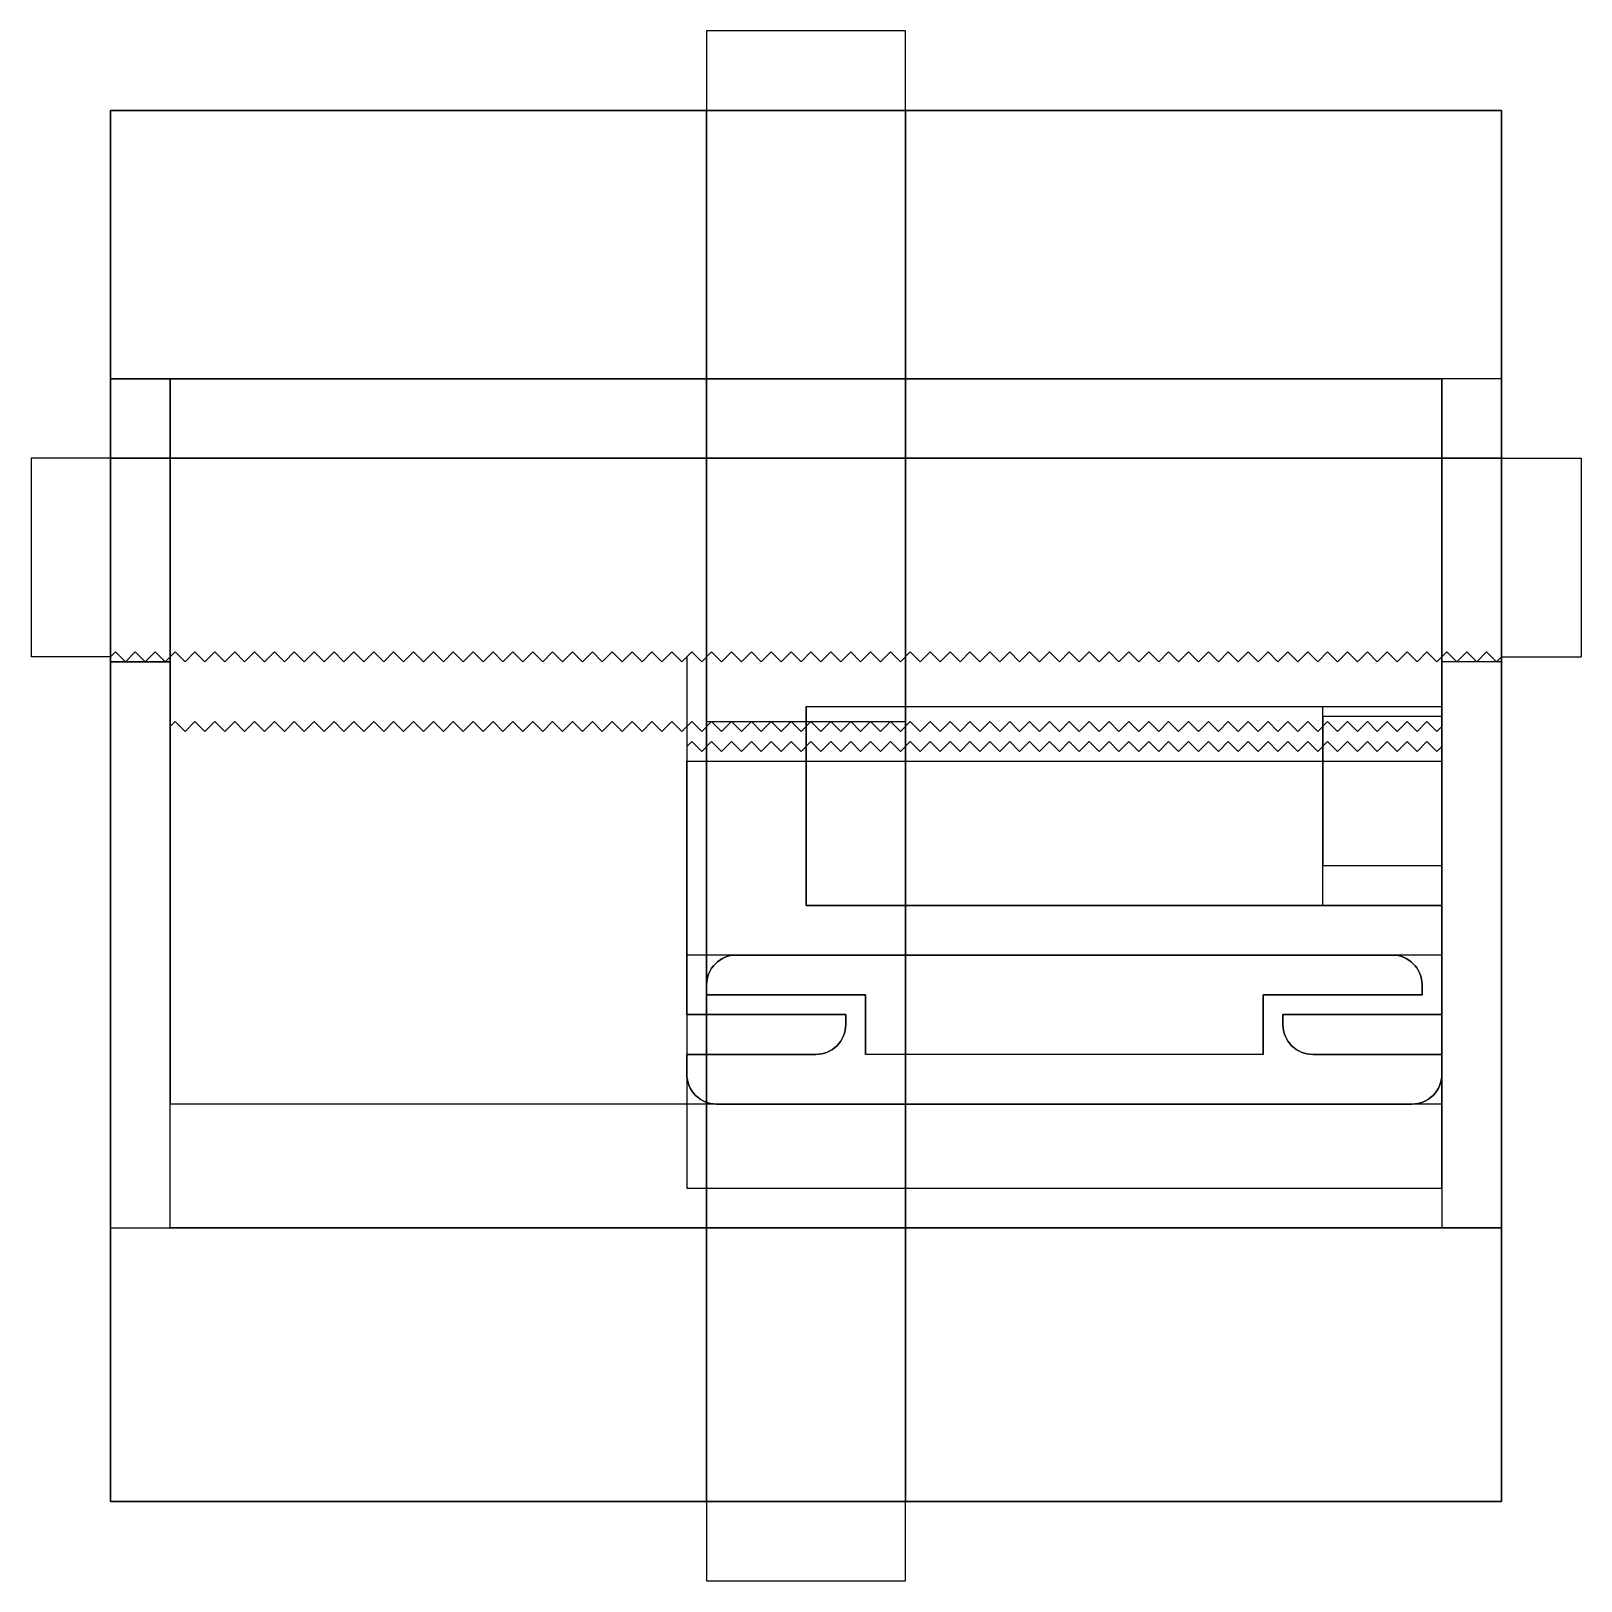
# Model space of a CAD drawing. Extents: x -4 to 74, y -4 to 74.
import ezdxf

# ---------------------------------------------------------------- set-up
doc = ezdxf.new("R2010")
doc.units = 0
doc.layers.get('0').update_dxf_attribs({"linetype": 'CONTINUOUS'})
for name, color, linetype in [('1', 4, 'CONTINUOUS'), ('2', 3, 'CONTINUOUS'), ('3', 6, 'CONTINUOUS'), ('4', 2, 'CONTINUOUS'), ('A', 1, 'CONTINUOUS'), ('B', 7, 'CONTINUOUS'), ('C', 5, 'CONTINUOUS'), ('LAYER1', 4, 'CONTINUOUS'), ('LAYER2', 3, 'CONTINUOUS'), ('LAYER3', 6, 'CONTINUOUS'), ('LAYER4', 2, 'CONTINUOUS')]:
    doc.layers.add(name, color=color, linetype=linetype)

msp = doc.modelspace()

# ---------------------------------------------------------------- linework, layer by layer
msp.add_lwpolyline([(0, 0), (0, 70), (70, 70), (70, 0)], close=True)
at = {"layer": '1'}
for points in [[(40, -4), (40, 74), (30, 74), (30, -4)], [(30, 0), (30, 70), (0, 70), (0, 0)], [(70, 0), (70, 70), (40, 70), (40, 0)]]:
    msp.add_lwpolyline(points, close=True, dxfattribs=at)
at = {"layer": '2'}
for points in [[(70, 0), (70, 70), (0, 70), (0, 0)], [(3, 13.773), (3, 56.5), (67, 56.5), (67, 13.773)], [(67, 39), (67, 56.5), (3, 56.5), (3, 39), (3.25, 39.25), (3.75, 38.75), (4.25, 39.25), (4.75, 38.75), (5.25, 39.25), (5.75, 38.75), (6.25, 39.25), (6.75, 38.75), (7.25, 39.25), (7.75, 38.75), (8.25, 39.25), (8.75, 38.75), (9.25, 39.25), (9.75, 38.75), (10.25, 39.25), (10.75, 38.75), (11.25, 39.25), (11.75, 38.75), (12.25, 39.25), (12.75, 38.75), (13.25, 39.25), (13.75, 38.75), (14.25, 39.25), (14.75, 38.75), (15.25, 39.25), (15.75, 38.75), (16.25, 39.25), (16.75, 38.75), (17.25, 39.25), (17.75, 38.75), (18.25, 39.25), (18.75, 38.75), (19.25, 39.25), (19.75, 38.75), (20.25, 39.25), (20.75, 38.75), (21.25, 39.25), (21.75, 38.75), (22.25, 39.25), (22.75, 38.75), (23.25, 39.25), (23.75, 38.75), (24.25, 39.25), (24.75, 38.75), (25.25, 39.25), (25.75, 38.75), (26.25, 39.25), (26.75, 38.75), (27.25, 39.25), (27.75, 38.75), (28.25, 39.25), (28.75, 38.75), (29.25, 39.25), (29.75, 38.75), (30.25, 39.25), (30.75, 38.75), (31.25, 39.25), (31.75, 38.75), (32.25, 39.25), (32.75, 38.75), (33.25, 39.25), (33.75, 38.75), (34.25, 39.25), (34.75, 38.75), (35.25, 39.25), (35.75, 38.75), (36.25, 39.25), (36.75, 38.75), (37.25, 39.25), (37.75, 38.75), (38.25, 39.25), (38.75, 38.75), (39.25, 39.25), (39.75, 38.75), (40.25, 39.25), (40.75, 38.75), (41.25, 39.25), (41.75, 38.75), (42.25, 39.25), (42.75, 38.75), (43.25, 39.25), (43.75, 38.75), (44.25, 39.25), (44.75, 38.75), (45.25, 39.25), (45.75, 38.75), (46.25, 39.25), (46.75, 38.75), (47.25, 39.25), (47.75, 38.75), (48.25, 39.25), (48.75, 38.75), (49.25, 39.25), (49.75, 38.75), (50.25, 39.25), (50.75, 38.75), (51.25, 39.25), (51.75, 38.75), (52.25, 39.25), (52.75, 38.75), (53.25, 39.25), (53.75, 38.75), (54.25, 39.25), (54.75, 38.75), (55.25, 39.25), (55.75, 38.75), (56.25, 39.25), (56.75, 38.75), (57.25, 39.25), (57.75, 38.75), (58.25, 39.25), (58.75, 38.75), (59.25, 39.25), (59.75, 38.75), (60.25, 39.25), (60.75, 38.75), (61.25, 39.25), (61.75, 38.75), (62.25, 39.25), (62.75, 38.75), (63.25, 39.25), (63.75, 38.75), (64.25, 39.25), (64.75, 38.75), (65.25, 39.25), (65.75, 38.75), (66.25, 39.25), (66.75, 38.75)], [(67, 15.773), (67, 38), (66.75, 37.75), (66.25, 38.25), (65.75, 37.75), (65.25, 38.25), (64.75, 37.75), (64.25, 38.25), (63.75, 37.75), (63.25, 38.25), (62.75, 37.75), (62.25, 38.25), (61.75, 37.75), (61.25, 38.25), (60.75, 37.75), (60.25, 38.25), (59.75, 37.75), (59.25, 38.25), (58.75, 37.75), (58.25, 38.25), (57.75, 37.75), (57.25, 38.25), (56.75, 37.75), (56.25, 38.25), (55.75, 37.75), (55.25, 38.25), (54.75, 37.75), (54.25, 38.25), (53.75, 37.75), (53.25, 38.25), (52.75, 37.75), (52.25, 38.25), (51.75, 37.75), (51.25, 38.25), (50.75, 37.75), (50.25, 38.25), (49.75, 37.75), (49.25, 38.25), (48.75, 37.75), (48.25, 38.25), (47.75, 37.75), (47.25, 38.25), (46.75, 37.75), (46.25, 38.25), (45.75, 37.75), (45.25, 38.25), (44.75, 37.75), (44.25, 38.25), (43.75, 37.75), (43.25, 38.25), (42.75, 37.75), (42.25, 38.25), (41.75, 37.75), (41.25, 38.25), (40.75, 37.75), (40.25, 38.25), (39.75, 37.75), (39.25, 38.25), (38.75, 37.75), (38.25, 38.25), (37.75, 37.75), (37.25, 38.25), (36.75, 37.75), (36.25, 38.25), (35.75, 37.75), (35.25, 38.25), (34.75, 37.75), (34.25, 38.25), (33.75, 37.75), (33.25, 38.25), (32.75, 37.75), (32.25, 38.25), (31.75, 37.75), (31.25, 38.25), (30.75, 37.75), (30.25, 38.25), (29.75, 37.75), (29.25, 38.25), (29, 38), (29, 15.773)]]:
    msp.add_lwpolyline(points, close=True, dxfattribs=at)
at = {"layer": '3'}
for p, q in [((0, 52.5), (-4, 52.5)), ((-4, 52.5), (-4, 42.5)), ((70, 52.5), (74, 52.5)), ((74, 52.5), (74, 42.5)), ((0, 42.5), (-4, 42.5)), ((70, 42.5), (74, 42.5))]:
    msp.add_line(p, q, dxfattribs=at)
for points in [[(70, 52.5), (70, 70), (0, 70), (0, 52.5)], [(70, 0), (70, 42.25), (67, 42.25), (67, 27.5), (67, 24.5), (67, 22.5), (67, 21.5), (67, 20), (65.5, 20), (30.5, 20), (3, 20), (3, 42.25), (0, 42.25), (0, 0)]]:
    msp.add_lwpolyline(points, close=True, dxfattribs=at)
for points in [[(70, 52.5), (0, 52.5)], [(0, 42.5), (0.25, 42.75), (0.75, 42.25), (1.25, 42.75), (1.75, 42.25), (2.25, 42.75), (2.75, 42.25), (3.25, 42.75), (3.75, 42.25), (4.25, 42.75), (4.75, 42.25), (5.25, 42.75), (5.75, 42.25), (6.25, 42.75), (6.75, 42.25), (7.25, 42.75), (7.75, 42.25), (8.25, 42.75), (8.75, 42.25), (9.25, 42.75), (9.75, 42.25), (10.25, 42.75), (10.75, 42.25), (11.25, 42.75), (11.75, 42.25), (12.25, 42.75), (12.75, 42.25), (13.25, 42.75), (13.75, 42.25), (14.25, 42.75), (14.75, 42.25), (15.25, 42.75), (15.75, 42.25), (16.25, 42.75), (16.75, 42.25), (17.25, 42.75), (17.75, 42.25), (18.25, 42.75), (18.75, 42.25), (19.25, 42.75), (19.75, 42.25), (20.25, 42.75), (20.75, 42.25), (21.25, 42.75), (21.75, 42.25), (22.25, 42.75), (22.75, 42.25), (23.25, 42.75), (23.75, 42.25), (24.25, 42.75), (24.75, 42.25), (25.25, 42.75), (25.75, 42.25), (26.25, 42.75), (26.75, 42.25), (27.25, 42.75), (27.75, 42.25), (28.25, 42.75), (28.75, 42.25), (29.25, 42.75), (29.75, 42.25), (30.25, 42.75), (30.75, 42.25), (31.25, 42.75), (31.75, 42.25), (32.25, 42.75), (32.75, 42.25), (33.25, 42.75), (33.75, 42.25), (34.25, 42.75), (34.75, 42.25), (35.25, 42.75), (35.75, 42.25), (36.25, 42.75), (36.75, 42.25), (37.25, 42.75), (37.75, 42.25), (38.25, 42.75), (38.75, 42.25), (39.25, 42.75), (39.75, 42.25), (40.25, 42.75), (40.75, 42.25), (41.25, 42.75), (41.75, 42.25), (42.25, 42.75), (42.75, 42.25), (43.25, 42.75), (43.75, 42.25), (44.25, 42.75), (44.75, 42.25), (45.25, 42.75), (45.75, 42.25), (46.25, 42.75), (46.75, 42.25), (47.25, 42.75), (47.75, 42.25), (48.25, 42.75), (48.75, 42.25), (49.25, 42.75), (49.75, 42.25), (50.25, 42.75), (50.75, 42.25), (51.25, 42.75), (51.75, 42.25), (52.25, 42.75), (52.75, 42.25), (53.25, 42.75), (53.75, 42.25), (54.25, 42.75), (54.75, 42.25), (55.25, 42.75), (55.75, 42.25), (56.25, 42.75), (56.75, 42.25), (57.25, 42.75), (57.75, 42.25), (58.25, 42.75), (58.75, 42.25), (59.25, 42.75), (59.75, 42.25), (60.25, 42.75), (60.75, 42.25), (61.25, 42.75), (61.75, 42.25), (62.25, 42.75), (62.75, 42.25), (63.25, 42.75), (63.75, 42.25), (64.25, 42.75), (64.75, 42.25), (65.25, 42.75), (65.75, 42.25), (66.25, 42.75), (66.75, 42.25), (67.25, 42.75), (67.75, 42.25), (68.25, 42.75), (68.75, 42.25), (69.25, 42.75), (69.75, 42.25), (70, 42.5)]]:
    msp.add_lwpolyline(points, dxfattribs=at)
for points in [[(67, 27.5), (67, 42.5), (66.75, 42.25), (66.25, 42.75), (65.75, 42.25), (65.25, 42.75), (64.75, 42.25), (64.25, 42.75), (63.75, 42.25), (63.25, 42.75), (62.75, 42.25), (62.25, 42.75), (61.75, 42.25), (61.25, 42.75), (60.75, 42.25), (60.25, 42.75), (59.75, 42.25), (59.25, 42.75), (58.75, 42.25), (58.25, 42.75), (57.75, 42.25), (57.25, 42.75), (56.75, 42.25), (56.25, 42.75), (55.75, 42.25), (55.25, 42.75), (54.75, 42.25), (54.25, 42.75), (53.75, 42.25), (53.25, 42.75), (52.75, 42.25), (52.25, 42.75), (51.75, 42.25), (51.25, 42.75), (50.75, 42.25), (50.25, 42.75), (49.75, 42.25), (49.25, 42.75), (48.75, 42.25), (48.25, 42.75), (47.75, 42.25), (47.25, 42.75), (46.75, 42.25), (46.25, 42.75), (45.75, 42.25), (45.25, 42.75), (44.75, 42.25), (44.25, 42.75), (43.75, 42.25), (43.25, 42.75), (42.75, 42.25), (42.25, 42.75), (41.75, 42.25), (41.25, 42.75), (40.75, 42.25), (40.25, 42.75), (39.75, 42.25), (39.25, 42.75), (38.75, 42.25), (38.25, 42.75), (37.75, 42.25), (37.25, 42.75), (36.75, 42.25), (36.25, 42.75), (35.75, 42.25), (35.25, 42.75), (34.75, 42.25), (34.25, 42.75), (33.75, 42.25), (33.25, 42.75), (32.75, 42.25), (32.25, 42.75), (31.75, 42.25), (31.25, 42.75), (30.75, 42.25), (30.25, 42.75), (29.75, 42.25), (29.25, 42.75), (29, 42.5), (29, 27.5), (29, 24.5), (37, 24.5), (37, 24, -0.414214), (35.5, 22.5), (29, 22.5), (29, 21.5, 0.414214), (30.5, 20), (65.5, 20, 0.414214), (67, 21.5), (67, 22.5), (60.5, 22.5, -0.414214), (59, 24), (59, 24.5), (67, 24.5)], [(30, 26, -0.414214), (31.5, 27.5), (64.5, 27.5, -0.414214), (66, 26), (66, 25.5), (58, 25.5), (58, 22.5), (38, 22.5), (38, 25.5), (30, 25.5)]]:
    msp.add_lwpolyline(points, format="xyb", close=True, dxfattribs=at)
at = {"layer": '4'}
for points in [[(70, 40), (70, 70), (0, 70), (0, 40), (0, 30), (0, 0), (70, 0), (70, 30)], [(35, 30), (35, 40), (67, 40), (67, 30)], [(67, 35), (67, 39.5), (61, 39.5), (61, 32), (67, 32)]]:
    msp.add_lwpolyline(points, close=True, dxfattribs=at)
at = {"layer": 'A'}
for points in [[(0, 70), (0, 56.5), (30, 56.5), (30, 70)], [(40, 56.5), (40, 70), (70, 70), (70, 56.5)], [(3, 13.773), (3, 56.5), (0, 56.5), (0, 13.773)], [(30, 56.5), (30, 39.25), (40, 39.25), (40, 56.5)], [(67, 56.5), (67, 13.773), (70, 13.773), (70, 56.5)], [(30, 13.773), (30, 0), (0, 0), (0, 13.773)], [(40, 13.773), (40, 0), (70, 0), (70, 13.773)]]:
    msp.add_lwpolyline(points, close=True, dxfattribs=at)
at = {"layer": 'B'}
for p, q in [((0, 70), (0, 52.5)), ((70, 70), (0, 70)), ((70, 52.5), (70, 70)), ((3, 52.5), (3, 56.5)), ((3, 56.5), (67, 56.5)), ((67, 56.5), (67, 52.5)), ((0, 52.5), (3, 52.5)), ((67, 52.5), (70, 52.5)), ((3, 42.25), (0, 42.25)), ((0, 42.25), (0, 0)), ((3, 13.773), (3, 42.25)), ((70, 42.25), (67, 42.25)), ((67, 42.25), (67, 13.773)), ((70, 0), (70, 42.25)), ((67, 13.773), (3, 13.773)), ((0, 0), (70, 0))]:
    msp.add_line(p, q, dxfattribs=at)
msp.add_lwpolyline([(29, 27.5), (29, 37.25), (67, 37.25), (67, 27.5)], close=True, dxfattribs=at)
at = {"layer": 'C'}
for points in [[(70, 52.5), (70, 70), (0, 70), (0, 52.5)], [(70, 0), (70, 42.25), (67, 42.25), (67, 27.5), (67, 24.5), (67, 22.5), (67, 21.5), (67, 20), (65.5, 20), (30.5, 20), (3, 20), (3, 42.25), (0, 42.25), (0, 0)], [(61, 39.5), (61, 32), (67, 32), (67, 39.5)]]:
    msp.add_lwpolyline(points, close=True, dxfattribs=at)
at = {"layer": 'LAYER1'}
for points in [[(0, 70), (0, 0), (70, 0), (70, 70)], [(30, 0), (30, 70), (40, 70), (40, 0)]]:
    msp.add_lwpolyline(points, close=True, dxfattribs=at)
at = {"layer": 'LAYER2'}
for p, q in [((3, 13.773), (3, 56.5)), ((3, 56.5), (67, 56.5)), ((67, 56.5), (67, 13.773)), ((29, 38), (29, 15.773)), ((67, 15.773), (67, 38)), ((29, 15.773), (67, 15.773)), ((3, 13.773), (67, 13.773))]:
    msp.add_line(p, q, dxfattribs=at)
msp.add_lwpolyline([(0, 70), (0, 0), (70, 0), (70, 70)], close=True, dxfattribs=at)
for points in [[(3, 39), (3.25, 39.25), (3.75, 38.75), (4.25, 39.25), (4.75, 38.75), (5.25, 39.25), (5.75, 38.75), (6.25, 39.25), (6.75, 38.75), (7.25, 39.25), (7.75, 38.75), (8.25, 39.25), (8.75, 38.75), (9.25, 39.25), (9.75, 38.75), (10.25, 39.25), (10.75, 38.75), (11.25, 39.25), (11.75, 38.75), (12.25, 39.25), (12.75, 38.75), (13.25, 39.25), (13.75, 38.75), (14.25, 39.25), (14.75, 38.75), (15.25, 39.25), (15.75, 38.75), (16.25, 39.25), (16.75, 38.75), (17.25, 39.25), (17.75, 38.75), (18.25, 39.25), (18.75, 38.75), (19.25, 39.25), (19.75, 38.75), (20.25, 39.25), (20.75, 38.75), (21.25, 39.25), (21.75, 38.75), (22.25, 39.25), (22.75, 38.75), (23.25, 39.25), (23.75, 38.75), (24.25, 39.25), (24.75, 38.75), (25.25, 39.25), (25.75, 38.75), (26.25, 39.25), (26.75, 38.75), (27.25, 39.25), (27.75, 38.75), (28.25, 39.25), (28.75, 38.75), (29.25, 39.25), (29.75, 38.75), (30.25, 39.25), (30.75, 38.75), (31.25, 39.25), (31.75, 38.75), (32.25, 39.25), (32.75, 38.75), (33.25, 39.25), (33.75, 38.75), (34.25, 39.25), (34.75, 38.75), (35.25, 39.25), (35.75, 38.75), (36.25, 39.25), (36.75, 38.75), (37.25, 39.25), (37.75, 38.75), (38.25, 39.25), (38.75, 38.75), (39.25, 39.25), (39.75, 38.75), (40.25, 39.25), (40.75, 38.75), (41.25, 39.25), (41.75, 38.75), (42.25, 39.25), (42.75, 38.75), (43.25, 39.25), (43.75, 38.75), (44.25, 39.25), (44.75, 38.75), (45.25, 39.25), (45.75, 38.75), (46.25, 39.25), (46.75, 38.75), (47.25, 39.25), (47.75, 38.75), (48.25, 39.25), (48.75, 38.75), (49.25, 39.25), (49.75, 38.75), (50.25, 39.25), (50.75, 38.75), (51.25, 39.25), (51.75, 38.75), (52.25, 39.25), (52.75, 38.75), (53.25, 39.25), (53.75, 38.75), (54.25, 39.25), (54.75, 38.75), (55.25, 39.25), (55.75, 38.75), (56.25, 39.25), (56.75, 38.75), (57.25, 39.25), (57.75, 38.75), (58.25, 39.25), (58.75, 38.75), (59.25, 39.25), (59.75, 38.75), (60.25, 39.25), (60.75, 38.75), (61.25, 39.25), (61.75, 38.75), (62.25, 39.25), (62.75, 38.75), (63.25, 39.25), (63.75, 38.75), (64.25, 39.25), (64.75, 38.75), (65.25, 39.25), (65.75, 38.75), (66.25, 39.25), (66.75, 38.75), (67, 39)], [(29, 38), (29.25, 38.25), (29.75, 37.75), (30.25, 38.25), (30.75, 37.75), (31.25, 38.25), (31.75, 37.75), (32.25, 38.25), (32.75, 37.75), (33.25, 38.25), (33.75, 37.75), (34.25, 38.25), (34.75, 37.75), (35.25, 38.25), (35.75, 37.75), (36.25, 38.25), (36.75, 37.75), (37.25, 38.25), (37.75, 37.75), (38.25, 38.25), (38.75, 37.75), (39.25, 38.25), (39.75, 37.75), (40.25, 38.25), (40.75, 37.75), (41.25, 38.25), (41.75, 37.75), (42.25, 38.25), (42.75, 37.75), (43.25, 38.25), (43.75, 37.75), (44.25, 38.25), (44.75, 37.75), (45.25, 38.25), (45.75, 37.75), (46.25, 38.25), (46.75, 37.75), (47.25, 38.25), (47.75, 37.75), (48.25, 38.25), (48.75, 37.75), (49.25, 38.25), (49.75, 37.75), (50.25, 38.25), (50.75, 37.75), (51.25, 38.25), (51.75, 37.75), (52.25, 38.25), (52.75, 37.75), (53.25, 38.25), (53.75, 37.75), (54.25, 38.25), (54.75, 37.75), (55.25, 38.25), (55.75, 37.75), (56.25, 38.25), (56.75, 37.75), (57.25, 38.25), (57.75, 37.75), (58.25, 38.25), (58.75, 37.75), (59.25, 38.25), (59.75, 37.75), (60.25, 38.25), (60.75, 37.75), (61.25, 38.25), (61.75, 37.75), (62.25, 38.25), (62.75, 37.75), (63.25, 38.25), (63.75, 37.75), (64.25, 38.25), (64.75, 37.75), (65.25, 38.25), (65.75, 37.75), (66.25, 38.25), (66.75, 37.75), (67, 38)]]:
    msp.add_lwpolyline(points, dxfattribs=at)
at = {"layer": 'LAYER3'}
for p, q in [((0, 42.5), (0, 52.5)), ((0, 52.5), (70, 52.5)), ((70, 52.5), (70, 42.5)), ((0, 42.25), (3, 42.25)), ((3, 42.5), (3, 20)), ((29, 42.5), (29, 27.5)), ((67, 27.5), (67, 42.5)), ((67, 42.5), (67, 20)), ((70, 42.25), (67, 42.25)), ((67, 20), (3, 20))]:
    msp.add_line(p, q, dxfattribs=at)
msp.add_lwpolyline([(0, 70), (0, 0), (70, 0), (70, 70)], close=True, dxfattribs=at)
for points in [[(0, 42.5), (0.25, 42.75), (0.75, 42.25), (1.25, 42.75), (1.75, 42.25), (2.25, 42.75), (2.75, 42.25), (3.25, 42.75), (3.75, 42.25), (4.25, 42.75), (4.75, 42.25), (5.25, 42.75), (5.75, 42.25), (6.25, 42.75), (6.75, 42.25), (7.25, 42.75), (7.75, 42.25), (8.25, 42.75), (8.75, 42.25), (9.25, 42.75), (9.75, 42.25), (10.25, 42.75), (10.75, 42.25), (11.25, 42.75), (11.75, 42.25), (12.25, 42.75), (12.75, 42.25), (13.25, 42.75), (13.75, 42.25), (14.25, 42.75), (14.75, 42.25), (15.25, 42.75), (15.75, 42.25), (16.25, 42.75), (16.75, 42.25), (17.25, 42.75), (17.75, 42.25), (18.25, 42.75), (18.75, 42.25), (19.25, 42.75), (19.75, 42.25), (20.25, 42.75), (20.75, 42.25), (21.25, 42.75), (21.75, 42.25), (22.25, 42.75), (22.75, 42.25), (23.25, 42.75), (23.75, 42.25), (24.25, 42.75), (24.75, 42.25), (25.25, 42.75), (25.75, 42.25), (26.25, 42.75), (26.75, 42.25), (27.25, 42.75), (27.75, 42.25), (28.25, 42.75), (28.75, 42.25), (29.25, 42.75), (29.75, 42.25), (30.25, 42.75), (30.75, 42.25), (31.25, 42.75), (31.75, 42.25), (32.25, 42.75), (32.75, 42.25), (33.25, 42.75), (33.75, 42.25), (34.25, 42.75), (34.75, 42.25), (35.25, 42.75), (35.75, 42.25), (36.25, 42.75), (36.75, 42.25), (37.25, 42.75), (37.75, 42.25), (38.25, 42.75), (38.75, 42.25), (39.25, 42.75), (39.75, 42.25), (40.25, 42.75), (40.75, 42.25), (41.25, 42.75), (41.75, 42.25), (42.25, 42.75), (42.75, 42.25), (43.25, 42.75), (43.75, 42.25), (44.25, 42.75), (44.75, 42.25), (45.25, 42.75), (45.75, 42.25), (46.25, 42.75), (46.75, 42.25), (47.25, 42.75), (47.75, 42.25), (48.25, 42.75), (48.75, 42.25), (49.25, 42.75), (49.75, 42.25), (50.25, 42.75), (50.75, 42.25), (51.25, 42.75), (51.75, 42.25), (52.25, 42.75), (52.75, 42.25), (53.25, 42.75), (53.75, 42.25), (54.25, 42.75), (54.75, 42.25), (55.25, 42.75), (55.75, 42.25), (56.25, 42.75), (56.75, 42.25), (57.25, 42.75), (57.75, 42.25), (58.25, 42.75), (58.75, 42.25), (59.25, 42.75), (59.75, 42.25), (60.25, 42.75), (60.75, 42.25), (61.25, 42.75), (61.75, 42.25), (62.25, 42.75), (62.75, 42.25), (63.25, 42.75), (63.75, 42.25), (64.25, 42.75), (64.75, 42.25), (65.25, 42.75), (65.75, 42.25), (66.25, 42.75), (66.75, 42.25), (67.25, 42.75), (67.75, 42.25), (68.25, 42.75), (68.75, 42.25), (69.25, 42.75), (69.75, 42.25), (70, 42.5)], [(58, 22.5), (38, 22.5)]]:
    msp.add_lwpolyline(points, dxfattribs=at)
for points in [[(67, 27.5), (67, 24.5), (59, 24.5), (59, 24, 0.414214), (60.5, 22.5), (67, 22.5), (67, 21.5, -0.414214), (65.5, 20), (30.5, 20, -0.414214), (29, 21.5), (29, 22.5), (35.5, 22.5, 0.414214), (37, 24), (37, 24.5), (29, 24.5), (29, 27.5)], [(58, 22.5), (58, 25.5), (66, 25.5), (66, 26, 0.414214), (64.5, 27.5), (31.5, 27.5, 0.414214), (30, 26), (30, 25.5), (38, 25.5), (38, 22.5)]]:
    msp.add_lwpolyline(points, format="xyb", dxfattribs=at)
at = {"layer": 'LAYER4'}
for p, q in [((35, 40), (67, 40)), ((35, 40), (35, 30)), ((67, 40), (67, 30)), ((35, 30), (67, 30))]:
    msp.add_line(p, q, dxfattribs=at)
for points in [[(0, 70), (0, 0), (70, 0), (70, 70)], [(61, 30), (61, 40), (67, 40), (67, 30)]]:
    msp.add_lwpolyline(points, close=True, dxfattribs=at)
for points in [[(0, 30), (0, 40)], [(70, 40), (70, 30)]]:
    msp.add_lwpolyline(points, dxfattribs=at)

doc.saveas('drawing.dxf')
